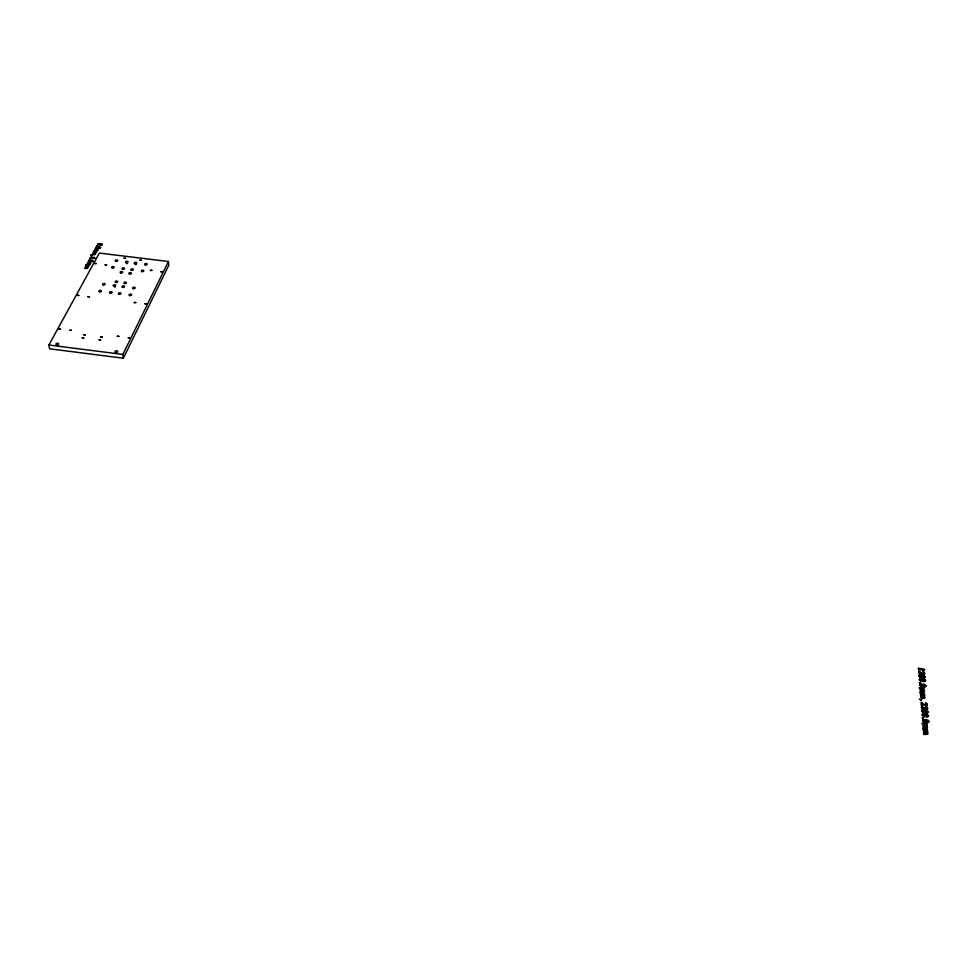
<?xml version="1.0" encoding="UTF-8"?>
<svg xmlns="http://www.w3.org/2000/svg" width="978" height="978" viewBox="0 0 978 978"><rect width="100%" height="100%" fill="white"/><g stroke="black" fill="none" stroke-linecap="round" stroke-linejoin="round"><path stroke-width="1.47" d="M86.137 265.307L88.9 265.661L87.25 268.473C83.485 269.048 84.047 266.982 87.225 268.131C86.944 267.08 82.8 266.432 87.788 266.994C85.722 267.373 84.01 263.278 89.035 264.855C88.668 263.803 84.621 263.168 89.597 263.73C83.399 261.322 94.805 261.395 89.059 265.197L86.052 265.295M920.432 692.62L924.565 691.813L923.574 688.646C927.181 686.911 912.009 687.448 923.256 688.634L923.464 689.942L920.139 689.025L920.151 690.651L923.403 690.578L923.697 691.911C918.794 688.634 919.002 696.275 923.721 694.319L923.941 695.639L920.604 694.722L920.616 696.348L923.868 696.275L924.173 697.62C919.32 695.664 919.956 699.197 924.491 698.206L925.041 697.522L924.137 696.25L924.882 695.578L924.039 694.331C926.264 693.072 920.983 694.062 920.31 692.595M123.362 358.217L168.803 265.197L168.424 261.505L99.353 253.082L48.9 345.014L49.56 348.791L123.362 358.217L122.861 354.439L168.424 261.505M126.358 263.669L127.58 263.437M57.103 345.65L58.191 345.601M135.208 264.525L136.235 264.5M114.536 286.994L115.233 287.08M48.9 345.014L122.861 354.439M923.195 728.512L926.985 728.402L927.547 727.693L926.618 726.373L927.376 725.688L926.521 724.392C930.054 722.485 914.723 723.17 926.19 724.38L926.41 725.737L923.269 725.273C921.802 725.334 924.21 727.339 926.349 726.409L926.655 727.791L923.061 726.837L923.342 730.346L926.679 730.309L927.327 731.226L923.489 730.725L923.513 732.424L926.838 732.351L927.499 733.255L923.672 732.803L923.672 734.466L927.474 734.356L928.036 733.647L927.107 732.314L927.865 731.617L927.01 730.321C929.234 729.026 924.027 729.82 923.208 728.659M97.323 250.661L93.668 251.554L96.48 251.908L94.866 254.659C91.15 255.221 91.7 253.192 94.842 254.329C94.475 253.29 90.477 252.654 95.404 253.216C93.362 253.583 91.651 249.573 96.614 251.126C96.247 250.087 92.25 249.463 97.164 250.013C91.101 248.241 101.26 247.471 97.323 250.661M144.964 303.865L146.529 303.901L145.025 303.742M71.37 330.271L69.768 330.356L71.37 330.271M162.348 271.603L160.82 271.737L162.348 271.603M918.697 669.49L918.33 668.023L918.672 668.61C924.039 667.901 929.332 671.727 918.697 669.49M151.871 270.331L150.343 270.441L151.871 270.331M925.653 702.889L926.667 704.991L923.965 704.417L921.08 702.241L921.313 705.126L922.706 705.627L921.875 703.072L924.565 705.211L927.278 705.627L927.205 703.72L925.653 702.889M925.958 706.605L926.985 708.708L924.271 708.145L921.386 705.945L921.618 708.854L923.012 709.356L922.181 706.788L924.87 708.928L927.596 709.343L927.511 707.436L925.958 706.605M923.049 671.593L924.051 673.61L921.398 673.06L918.574 670.957L918.794 673.744L920.164 674.233L919.344 671.764L921.985 673.818L924.65 674.221L924.577 672.387L923.049 671.593M920.848 699.735L919.479 699.111L921.007 700.15L921.838 699.686L920.848 699.735M102.225 336.933L100.612 337.043L102.225 336.933M117.311 336.285L118.888 336.359L117.311 336.285M99.084 339.916L100.673 339.977L99.084 339.916M82.225 337.765L83.802 337.826L82.225 337.765M105.123 264.757L106.614 264.818L105.123 264.757M135.795 302.532L134.23 302.569L135.795 302.532M87.91 296.689L89.438 296.75L87.91 296.689M60.44 328.963L58.827 329.024L60.44 328.963M94.719 263.485L96.211 263.559L94.719 263.485M91.516 255.344L90.636 255.124L92.262 255.466L91.516 255.344M83.815 334.733L85.379 334.843L83.815 334.733M129.878 337.777L128.277 337.777L129.878 337.777M139.988 260.185L141.443 260.319L139.988 260.185M77.262 295.332L78.778 295.454L77.262 295.332M124.096 258.241L125.551 258.375L124.096 258.241M923.33 718.317L922.254 718.158L923.33 718.317M920.457 682.815L919.406 682.668L920.457 682.815M923.22 719.502L922.462 720.578L924.161 722.302L928.061 722.718L929.1 721.556L927.78 719.991L923.22 719.502M922.462 710.114L921.716 711.177L923.391 712.889L927.278 713.292L928.305 712.143L926.997 710.603L922.462 710.114M922.767 713.867L922.01 714.93L923.697 716.642L927.596 717.045L928.623 715.896L927.315 714.343L922.767 713.867M920.347 683.964L919.613 684.991L921.264 686.642L925.09 687.045L926.105 685.933L924.809 684.429L920.347 683.964M919.626 674.954L918.892 675.981L920.53 677.607L924.332 678.011L925.347 676.91L924.063 675.419L919.626 674.954M919.919 678.549L919.173 679.576L920.824 681.214L924.638 681.605L925.653 680.505L924.369 679.013L919.919 678.549M89.377 259.366L89.952 259.61L89.377 259.366M96.92 245.735L97.494 245.979L96.92 245.735M923.868 719.955L922.743 720.664L923.562 721.519L927.633 722.18L928.843 721.507L923.868 719.955M923.415 714.307L922.278 715.016L923.11 715.859L927.156 716.519L928.366 715.847L923.415 714.307M923.11 710.554L921.985 711.263L922.804 712.106L926.851 712.766L928.049 712.094L923.11 710.554M920.983 684.392L919.87 685.077L920.677 685.896L924.662 686.532L925.848 685.884L920.983 684.392M920.542 678.976L919.442 679.649L920.237 680.468L924.21 681.104L925.396 680.456L920.542 678.976M920.261 675.382L919.149 676.055L919.956 676.862L923.917 677.497L925.09 676.862L920.261 675.382M89.426 260.258L88.448 260.845L89.12 261.811L93.203 261.456L92.763 260.576L89.426 260.258M91.15 257.141L90.184 257.727L90.856 258.681L94.927 258.326L94.487 257.446L91.15 257.141M96.981 246.627L96.015 247.202L96.688 248.143L100.722 247.789L100.282 246.933L96.981 246.627M98.668 243.571L97.702 244.145L98.375 245.075L102.409 244.732L101.969 243.877L98.668 243.571M89.768 260.515L88.631 260.894L93.032 261.419L89.768 260.515M91.492 257.397L90.355 257.776L94.744 258.29L91.492 257.397M97.311 246.872L96.186 247.238L100.551 247.752L97.311 246.872M98.998 243.815L97.886 244.182L102.225 244.696L98.998 243.815M115.722 282.446A1.296 0.758 -5.4 0 0 117.715 281.713A1.296 0.758 -5.4 0 0 115.82 281.126A1.296 0.758 -5.4 0 0 115.722 282.446M112.25 267.948A1.284 0.733 -5.3 0 0 114.169 267.19A1.284 0.733 -5.3 0 0 112.25 266.664A1.284 0.733 -5.3 0 0 112.25 267.948M118.876 294.195A1.308 0.77 -5.5 0 0 120.991 293.596A1.308 0.77 -5.5 0 0 119.255 292.85A1.308 0.77 -5.5 0 0 118.876 294.195M129.573 295.527A1.308 0.77 -5.3 0 0 131.651 294.879A1.308 0.77 -5.3 0 0 129.854 294.182A1.308 0.77 -5.3 0 0 129.573 295.527M133.142 288.62A1.296 0.758 -5.1 0 0 135.16 287.923A1.296 0.758 -5.1 0 0 133.301 287.3A1.296 0.758 -5.1 0 0 133.142 288.62M122.519 287.312A1.296 0.758 -5.3 0 0 124.561 286.627A1.296 0.758 -5.3 0 0 122.727 285.979A1.296 0.758 -5.3 0 0 122.519 287.312M113.656 286.199A1.296 0.758 -5.5 0 0 115.722 285.564A1.296 0.758 -5.5 0 0 113.937 284.879A1.296 0.758 -5.5 0 0 113.656 286.199M110.172 293.156A1.308 0.77 -5.6 0 0 112.14 292.373A1.308 0.77 -5.6 0 0 110.196 291.811A1.308 0.77 -5.6 0 0 110.172 293.156M99.511 291.823A1.308 0.77 -5.9 0 0 101.504 291.065A1.308 0.77 -5.9 0 0 99.597 290.49A1.308 0.77 -5.9 0 0 99.511 291.823M103.191 284.928A1.296 0.758 -5.7 0 0 105.159 284.17A1.296 0.758 -5.7 0 0 103.24 283.62A1.296 0.758 -5.7 0 0 103.191 284.928M124.414 283.498A1.296 0.758 -5.2 0 0 126.492 282.887A1.296 0.758 -5.2 0 0 124.744 282.177A1.296 0.758 -5.2 0 0 124.414 283.498M129.487 273.999A1.284 0.746 -5 0 0 131.419 273.253A1.284 0.746 -5 0 0 129.499 272.703A1.284 0.746 -5 0 0 129.487 273.999M120.673 272.911A1.284 0.746 -5.2 0 0 122.678 272.239A1.284 0.746 -5.2 0 0 120.856 271.603A1.284 0.746 -5.2 0 0 120.673 272.911M122.482 269.146A1.284 0.746 -5.1 0 0 124.585 268.62A1.284 0.746 -5.1 0 0 122.935 267.862A1.284 0.746 -5.1 0 0 122.482 269.146M115.734 261.285A1.271 0.733 -5.2 0 0 117.69 260.588A1.271 0.733 -5.2 0 0 115.844 260.014A1.271 0.733 -5.2 0 0 115.734 261.285M126.064 262.532A1.271 0.733 -5 0 0 128.069 261.908A1.271 0.733 -5 0 0 126.309 261.26A1.271 0.733 -5 0 0 126.064 262.532M134.744 263.595A1.271 0.733 -4.8 0 0 136.749 262.96A1.271 0.733 -4.8 0 0 134.952 262.324A1.271 0.733 -4.8 0 0 134.744 263.595M145.233 264.891A1.271 0.733 -4.6 0 0 147.165 264.182A1.271 0.733 -4.6 0 0 145.282 263.62A1.271 0.733 -4.6 0 0 145.233 264.891M141.871 271.566A1.284 0.746 -4.7 0 0 143.79 270.833A1.284 0.746 -4.7 0 0 141.883 270.283A1.284 0.746 -4.7 0 0 141.871 271.566M131.407 270.283A1.284 0.746 -4.9 0 0 133.326 269.549A1.284 0.746 -4.9 0 0 131.419 268.999A1.284 0.746 -4.9 0 0 131.407 270.283M56.528 344.818A1.369 0.819 -7.5 0 0 58.643 344.011A1.369 0.819 -7.5 0 0 56.687 343.376A1.369 0.819 -7.5 0 0 56.528 344.818M115.49 352.3A1.369 0.831 -6.3 0 0 117.715 351.664A1.369 0.831 -6.3 0 0 115.917 350.845A1.369 0.831 -6.3 0 0 115.49 352.3"/></g></svg>
